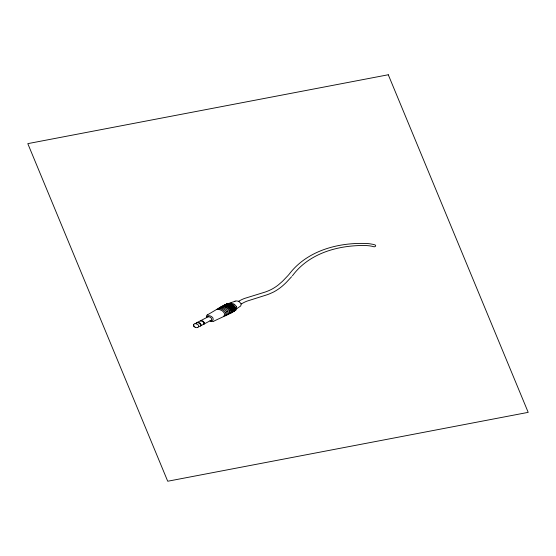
<?xml version="1.0" encoding="UTF-8"?>
<svg xmlns="http://www.w3.org/2000/svg" width="556" height="556" viewBox="0 0 556 556"><rect width="100%" height="100%" fill="white"/><g stroke="black" fill="none" stroke-linecap="round" stroke-linejoin="round"><path stroke-width="0.83" d="M232.811 311.881L233.124 311.707M222.268 306.286L221.219 306.731M229.1 313.577L229.364 311.853A7.013 5.018 2.8 0 0 229.037 310.86L228.94 310.651A8.555 6.123 2.8 0 0 224.589 307.134L222.622 306.738A3.169 2.266 2.8 0 0 220.398 307.19A2.905 2.078 2.8 0 0 219.94 307.565M203.788 324.023C204.545 322.355 201.494 320.499 200.285 320.93A1.098 0.785 2.8 0 1 200.452 320.784L207.854 316.948M292.4 275.845C309.025 253.133 338.354 245.085 365.341 245.509A42.708 30.566 2.8 0 1 366.578 245.578L368.343 245.717A28.975 20.739 2.8 0 1 370.074 245.933L371.832 246.238A13.837 9.904 2.8 0 1 373.743 246.732A1.181 0.841 2.8 0 0 374.369 246.801L375.175 246.516A1.863 1.334 2.8 0 0 375.592 245.995L375.647 245.801A1.23 0.876 2.8 0 0 374.939 244.904A16.61 11.891 2.8 0 0 372.638 244.286L369.948 243.82A33.089 23.686 2.8 0 0 367.551 243.549C338.687 242.152 306.995 250.443 288.939 274.511M291.629 276.714L286.444 282.26A106.995 76.575 2.8 0 1 285.006 283.657L283.518 285.033A55.656 39.83 2.8 0 1 273.781 291.921L271.238 293.095A54.21 38.795 2.8 0 1 267.214 294.729L247.295 301.032A28.46 20.37 2.8 0 0 243.917 302.506L241.186 303.972L240.727 305.96L236.654 308.698M288.557 274.935L288.175 275.359M287.786 275.783L283.226 280.558A102.374 73.267 2.8 0 1 281.822 281.899L278.375 284.88A48.574 34.764 2.8 0 1 271.252 289.502L268.965 290.573A50.666 36.258 2.8 0 1 265.226 292.039L244.73 298.377A30.941 22.143 2.8 0 0 241.193 299.892L238.441 301.338M198.853 326.4A1.814 1.3 2.8 0 0 199.945 326.247L200.132 326.122A1.188 0.848 2.8 0 0 200.355 325.962C201.376 324.12 198.471 322.188 196.775 322.709M230.497 308.969L234.792 307.086M235.383 307.593L234.444 307.989M234.729 307.141L233.944 307.76M234.465 306.28L229.913 308.274M235.23 308.566L234.91 308.816M231.011 311.423L235.563 309.011M233.562 305.87L233.951 305.571L229.176 307.941M233.131 309.358L231.233 310.38L235.633 308.246L230.935 310.762M233.305 306.071L232.401 306.752M234.34 308.031L230.921 309.65M233.332 310.033L231.393 311.096M233.242 310.769L231.393 311.763L235.522 309.567M233.047 305.14L232.589 305.223M229.871 308.226L231.81 307.183M232.596 305.473L231.699 306.127M233.214 311.284L231.226 312.382M235.132 310.241L234.986 310.29M232.2 304.674L227.508 306.502M231.81 304.945L230.983 305.515M234.437 310.915L234.111 311.138M228.426 307.03L230.615 305.765M233.242 311.707L234.041 311.131M235.563 310.199L233.11 311.791M226.667 306.134L231.63 304.076L231.233 304.334M230.302 304.049L230.768 303.771L225.882 306.127M226.605 306.113L228.94 304.869M207.457 314.877L216.138 309.741A2.641 1.89 2.8 0 1 216.527 309.546L219.078 309.421L221.663 310.463A9.021 6.457 2.8 0 1 223.727 312.305L224.29 313.23A5.838 4.177 2.8 0 1 224.645 314.418L223.734 316.475A2.62 1.87 2.8 0 1 223.359 316.684L213.907 321.083M220.412 307.204L221.052 306.829M234.604 310.519L231.213 312.416M231.491 312.27L232.505 311.687M229.086 303.486L224.798 305.682L229.913 303.569L228.731 304.222M228.877 314.112L230.177 312.521L229.892 310.338M228.502 304.354L225.757 305.849M227.578 304.869L230.726 303.784M230.886 312.945L232.769 311.909M229.871 313.681L232.269 312.375M230.712 310.074L235.417 307.565M230.337 309.379L235.056 306.877M200.355 325.962A1.161 0.834 2.8 0 0 200.64 325.851L203.406 324.377A1.105 0.792 2.8 0 0 203.642 324.211A1.168 0.834 2.8 0 0 203.906 324.113L211.245 320.207C212.92 318.609 209.647 316.211 207.979 316.885M230.948 309.699L232.811 308.705M229.823 308.587L234.562 306.21M229.218 307.614L233.909 305.585M228.44 307.357L233.242 304.994M229.162 307.572L231.039 306.592M227.626 306.849L232.464 304.493M226.765 306.432L231.63 304.076M196.977 322.647L196.935 322.661A1.168 0.834 2.8 0 1 197.158 322.501L199.951 321.048M208.013 315.94L207.395 316.26A2.245 1.612 2.8 0 0 206.665 317.587M225.013 305.939L229.913 303.569M223.943 305.654L228.377 303.75M222.47 305.981L224.443 304.98M221.934 306.293L222.379 306.071M223.158 305.758L227.612 303.687L225.145 304.688M233.256 310.144L235.668 308.921M225.917 304.653L228.307 303.527L226.049 304.41M227.39 314.731A2.919 2.085 2.8 0 0 228.03 314.515L228.718 314.196M225.555 304.521L235.077 301.248M224.548 304.938L225.097 304.709M208.132 315.884C210.759 314.661 215.533 319.109 212.031 320.722A1.758 1.258 2.8 0 1 211.815 320.812A2.419 1.731 2.8 0 1 210.022 320.84M225.104 304.778L225.945 304.445M228.231 303.805L229.037 303.506M232.547 305.244L230.247 306.015M220.426 308.017L222.337 308.406A8.389 6.005 2.8 0 1 226.514 311.853M222.094 306.384L224.707 306.474L227.216 307.51A8.708 6.234 2.8 0 1 229.816 310.185M230.782 303.041L233.902 304.097M221.761 307.392L223.47 307.774A8.479 6.067 2.8 0 1 227.696 311.263M210.168 320.958L210.585 321.111A3.677 2.634 2.8 0 0 213.747 321.222M239.546 301.915L241.186 303.986M226.584 311.84L226.681 312.034A7.04 5.039 2.8 0 1 226.959 312.813L226.66 314.821A2.877 2.064 2.8 0 1 225.09 315.815M236.39 306.71L236.147 306.259A7.902 5.657 2.8 0 0 233.944 304.125M227.765 311.242L227.863 311.443A7.11 5.087 2.8 0 1 228.148 312.236L227.835 314.265A2.926 2.092 2.8 0 1 226.236 315.28M193.516 325.489A3.162 2.266 2.8 0 0 193.641 325.851L193.94 326.511A1.07 0.764 2.8 0 0 194.239 326.824M193.919 326.469C195.066 324.885 194.572 328.109 195.1 327.262A3.121 2.231 2.8 0 0 195.538 327.449M206.644 317.476A4.003 2.863 2.8 0 1 207.305 314.786M197.873 327.394A2.182 1.564 2.8 0 1 195.608 327.442M197.86 327.373A2.029 1.453 2.8 0 0 198.443 326.852A2.384 1.703 2.8 0 0 198.652 326.066A3.405 2.439 2.8 0 0 196.622 323.953M194.489 323.842A2.252 1.612 2.8 0 1 196.525 323.877M193.703 324.461A2.022 1.446 2.8 0 1 194.301 323.946M193.488 325.274A2.384 1.703 2.8 0 1 193.669 324.502M236.224 306.766A4.691 3.357 2.8 0 1 235.723 310.283M229.093 313.57A3.002 2.148 2.8 0 1 228.03 314.522M196.428 322.862A1.626 1.168 2.8 0 0 196.032 323.258A2.231 1.598 2.8 0 0 195.83 323.703M216.694 309.456A2.954 2.113 2.8 0 1 219.544 308.698L220.968 308.969A8.18 5.859 2.8 0 1 225.402 312.646M225.486 312.632A6.804 4.872 2.8 0 1 225.805 313.584L225.472 315.377A2.822 2.022 2.8 0 1 223.915 316.357M217.778 308.816A2.982 2.134 2.8 0 1 220.426 308.031M200.64 325.851A1.223 0.876 2.8 0 0 200.994 325.531A2.467 1.765 2.8 0 0 200.904 324.266M204.26 323.787A1.23 0.876 2.8 0 1 203.906 324.113M200.445 320.777A1.362 0.973 2.8 0 1 201.46 320.652M197.151 322.494A1.355 0.966 2.8 0 1 198.165 322.369M235.028 301.13A3.836 2.745 2.8 0 1 239.233 301.839M218.835 308.177A3.058 2.189 2.8 0 1 221.754 307.419M198.186 322.32A3.767 2.697 2.8 0 1 200.813 324.273M201.48 320.603A3.711 2.655 2.8 0 1 204.094 322.543M204.184 322.536A2.446 1.751 2.8 0 1 204.309 323.8M388.283 74.761L27.8 143.643L167.717 481.239L528.2 412.357L388.283 74.761"/></g></svg>
